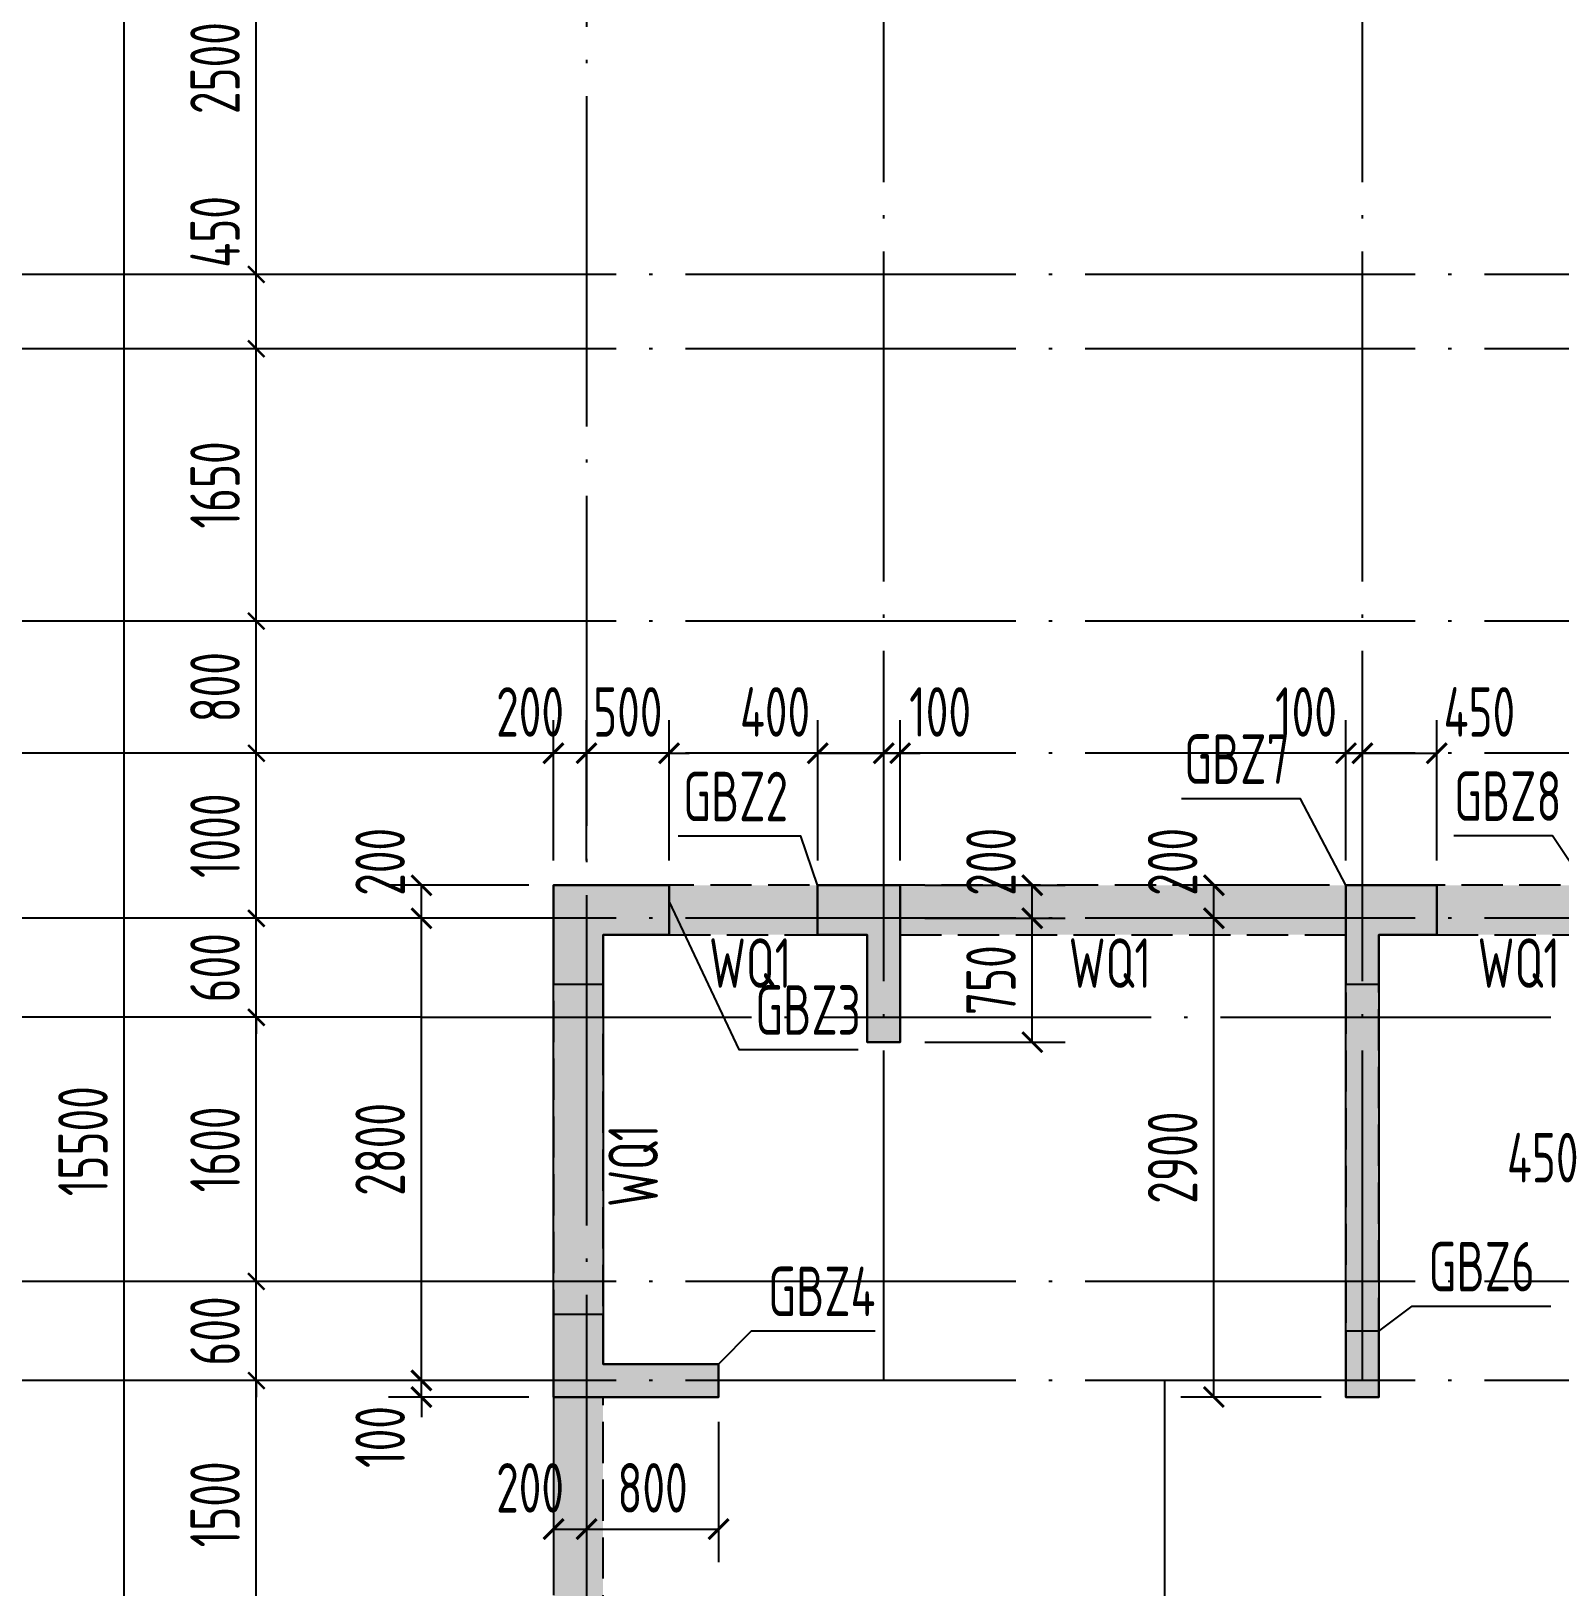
# Model space of a CAD drawing. Extents: x -461650 to 361314, y 245336 to 769729.
# Drawn here: x -129034 to -119774, y 716289 to 725713 of the extents above; entities that cross this region are included whole.
import ezdxf
from ezdxf.enums import TextEntityAlignment as Align

# ---------------------------------------------------------------- set-up
doc = ezdxf.new("R2010")
doc.units = 0
doc.header["$LTSCALE"] = 1000
doc.linetypes.add('DASH', pattern=[0.35, 0.25, -0.1])
doc.linetypes.add('DOTE', pattern=[2.42, 2, -0.2, 0.02, -0.2])
doc.layers.get('0').update_dxf_attribs({"linetype": 'CONTINUOUS'})
doc.layers.get('DEFPOINTS').update_dxf_attribs({"linetype": 'CONTINUOUS'})
for name, color, linetype in [('A-AXIS', 1, 'CONTINUOUS'), ('A-DOTE', 10, 'DOTE'), ('COLU_DE_TEXT', 7, 'CONTINUOUS'), ('LABEL', 1, 'CONTINUOUS'), ('S-Q墙填充', 252, 'CONTINUOUS'), ('S-Q墙实线', 6, 'CONTINUOUS'), ('S-Q墙标注', 3, 'CONTINUOUS'), ('S-Q墙虚线', 6, 'DASH'), ('S-X详图填充', 252, 'CONTINUOUS'), ('S-X详图实线', 4, 'CONTINUOUS'), ('S-Y一般标注', 3, 'CONTINUOUS')]:
    doc.layers.add(name, color=color, linetype=linetype)
doc.styles.add('TSSD_DIMENSION', font='Tssdeng.shx', dxfattribs={"width": 0.7, "bigfont": 'tssdchn.shx'})
doc.styles.add('TSSD_REIN', font='tssdeng.shx', dxfattribs={"width": 0.7, "height": 300, "bigfont": 'tssdchn.shx'})
doc.styles.add('结构文字', font='zstxt.shx', dxfattribs={"width": 0.7, "bigfont": 'zshz.shx'})
doc.dimstyles.new('STRUCK', dxfattribs={"dimtxt": 400, "dimasz": 121, "dimexe": 200, "dimexo": 150, "dimgap": 115, "dimtad": 1, "dimdec": 0, "dimdsep": 46, "dimtxsty": '结构文字', "dimblk": 'ARCHTICK', "dimcen": 400, "dimclrd": 3, "dimclre": 3, "dimclrt": 7, "dimadec": 0, "dimazin": 0, "dimtfac": 1, "dimtdec": 0, "dimtix": 1, "dimtmove": 2, "dimatfit": 3, "dimldrblk": '_DIMX', "dimfxl": 0, "dimtolj": 1, "dimtzin": 0, "dimarcsym": 0})
doc.dimstyles.new('TSSD_100_100', dxfattribs={"dimtxt": 300, "dimasz": 100, "dimexe": 100, "dimexo": 250, "dimgap": 100, "dimtad": 1, "dimdec": 0, "dimzin": 0, "dimdsep": 46, "dimtxsty": 'TSSD_DIMENSION', "dimblk": 'ARCHTICK', "dimcen": 0, "dimdle": 100, "dimclrt": 7, "dimadec": 0, "dimazin": 0, "dimtfac": 1, "dimtdec": 0, "dimtix": 1, "dimtmove": 2, "dimatfit": 3, "dimldrblk": 'ARCHTICK', "dimfxl": 0, "dimtolj": 1, "dimtzin": 0, "dimarcsym": 0})

# ---------------------------------------------------------------- blocks, each defined once
blk = doc.blocks.new('_ArchTick')
at = {"color": 0, "linetype": 'ByBlock', "const_width": 0.15}
blk.add_lwpolyline([(-0.5, -0.5), (0.5, 0.5)], dxfattribs=at)
blk = doc.blocks.new('*D1645')
at = {"layer": 'DEFPOINTS', "color": 0}
for p in [(2600, 10900), (3600, 10900), (3600, 9400)]:
    blk.add_point(p, dxfattribs=at)
at = {"layer": 'S-Y一般标注', "color": 0, "lineweight": -2}
for p, q in [((2600, 9300), (2600, 11000)), ((3350, 10900), (2500, 10900)), ((3350, 9400), (2500, 9400))]:
    blk.add_line(p, q, dxfattribs=at)
at = {"layer": 'S-Y一般标注', "color": 0, "lineweight": -2, "xscale": 100, "yscale": 100, "zscale": 100}
for p, rotation in [((2600, 10900), 90), ((2600, 9400), 270)]:
    blk.add_blockref('_ArchTick', p, dxfattribs=dict(at, rotation=rotation))
at = {"layer": 'S-Y一般标注', "color": 7, "insert": (2350, 10150), "char_height": 300, "attachment_point": 5, "rotation": 90, "style": 'TSSD_DIMENSION'}
blk.add_mtext('\\A1;1500', dxfattribs=at)
blk = doc.blocks.new('*D1646')
at = {"layer": 'DEFPOINTS', "color": 0}
for p in [(2600, 11500), (3600, 11500), (3600, 10900)]:
    blk.add_point(p, dxfattribs=at)
at = {"layer": 'S-Y一般标注', "color": 0, "lineweight": -2}
for p, q in [((2600, 11500), (2600, 11600)), ((3350, 11500), (2500, 11500)), ((2600, 10900), (2600, 11500)), ((3350, 10900), (2500, 10900)), ((2600, 10900), (2600, 10800))]:
    blk.add_line(p, q, dxfattribs=at)
at = {"layer": 'S-Y一般标注', "color": 0, "lineweight": -2, "xscale": 100, "yscale": 100, "zscale": 100}
for p, rotation in [((2600, 11500), 270), ((2600, 10900), 90)]:
    blk.add_blockref('_ArchTick', p, dxfattribs=dict(at, rotation=rotation))
at = {"layer": 'S-Y一般标注', "color": 7, "insert": (2350, 11200), "char_height": 300, "attachment_point": 5, "rotation": 90, "style": 'TSSD_DIMENSION'}
blk.add_mtext('\\A1;600', dxfattribs=at)
blk = doc.blocks.new('*D1647')
at = {"layer": 'DEFPOINTS', "color": 0}
for p in [(2600, 13100.3), (3600, 13100.3), (3600, 11500)]:
    blk.add_point(p, dxfattribs=at)
at = {"layer": 'S-Y一般标注', "color": 0, "lineweight": -2}
for p, q in [((2600, 11400), (2600, 13200.3)), ((3350, 13100.3), (2500, 13100.3)), ((3350, 11500), (2500, 11500))]:
    blk.add_line(p, q, dxfattribs=at)
at = {"layer": 'S-Y一般标注', "color": 0, "lineweight": -2, "xscale": 100, "yscale": 100, "zscale": 100}
for p, rotation in [((2600, 13100.3), 90), ((2600, 11500), 270)]:
    blk.add_blockref('_ArchTick', p, dxfattribs=dict(at, rotation=rotation))
at = {"layer": 'S-Y一般标注', "color": 7, "insert": (2350, 12300.2), "char_height": 300, "attachment_point": 5, "rotation": 90, "style": 'TSSD_DIMENSION'}
blk.add_mtext('\\A1;1600', dxfattribs=at)
blk = doc.blocks.new('*D1648')
at = {"layer": 'DEFPOINTS', "color": 0}
for p in [(2600, 13700), (3600, 13700), (3600, 13100.3)]:
    blk.add_point(p, dxfattribs=at)
at = {"layer": 'S-Y一般标注', "color": 0, "lineweight": -2}
for p, q in [((2600, 13700), (2600, 13800)), ((3350, 13700), (2500, 13700)), ((2600, 13100.3), (2600, 13700)), ((3350, 13100.3), (2500, 13100.3)), ((2600, 13100.3), (2600, 13000.3))]:
    blk.add_line(p, q, dxfattribs=at)
at = {"layer": 'S-Y一般标注', "color": 0, "lineweight": -2, "xscale": 100, "yscale": 100, "zscale": 100}
for p, rotation in [((2600, 13700), 270), ((2600, 13100.3), 90)]:
    blk.add_blockref('_ArchTick', p, dxfattribs=dict(at, rotation=rotation))
at = {"layer": 'S-Y一般标注', "color": 7, "insert": (2350, 13400.2), "char_height": 300, "attachment_point": 5, "rotation": 90, "style": 'TSSD_DIMENSION'}
blk.add_mtext('\\A1;600', dxfattribs=at)
blk = doc.blocks.new('*D1649')
at = {"layer": 'DEFPOINTS', "color": 0}
for p in [(2600, 14700), (3600, 14700), (3600, 13700)]:
    blk.add_point(p, dxfattribs=at)
at = {"layer": 'S-Y一般标注', "color": 0, "lineweight": -2}
for p, q in [((2600, 13600), (2600, 14800)), ((3350, 14700), (2500, 14700)), ((3350, 13700), (2500, 13700))]:
    blk.add_line(p, q, dxfattribs=at)
at = {"layer": 'S-Y一般标注', "color": 0, "lineweight": -2, "xscale": 100, "yscale": 100, "zscale": 100}
for p, rotation in [((2600, 14700), 90), ((2600, 13700), 270)]:
    blk.add_blockref('_ArchTick', p, dxfattribs=dict(at, rotation=rotation))
at = {"layer": 'S-Y一般标注', "color": 7, "insert": (2350, 14200), "char_height": 300, "attachment_point": 5, "rotation": 90, "style": 'TSSD_DIMENSION'}
blk.add_mtext('\\A1;1000', dxfattribs=at)
blk = doc.blocks.new('*D1650')
at = {"layer": 'DEFPOINTS', "color": 0}
for p in [(1800, 20100), (3600, 20100), (3600, 4600)]:
    blk.add_point(p, dxfattribs=at)
at = {"layer": 'S-Y一般标注', "color": 0, "lineweight": -2}
for p, q in [((1800, 4500), (1800, 20200)), ((3350, 20100), (1700, 20100)), ((3350, 4600), (1700, 4600))]:
    blk.add_line(p, q, dxfattribs=at)
at = {"layer": 'S-Y一般标注', "color": 0, "lineweight": -2, "xscale": 100, "yscale": 100, "zscale": 100}
for p, rotation in [((1800, 20100), 90), ((1800, 4600), 270)]:
    blk.add_blockref('_ArchTick', p, dxfattribs=dict(at, rotation=rotation))
at = {"layer": 'S-Y一般标注', "color": 7, "insert": (1550, 12350), "char_height": 300, "attachment_point": 5, "rotation": 90, "style": 'TSSD_DIMENSION'}
blk.add_mtext('\\A1;15500', dxfattribs=at)
blk = doc.blocks.new('*D1651')
at = {"layer": 'DEFPOINTS', "color": 0}
for p in [(2600, 15500), (3600, 15500), (3600, 14700)]:
    blk.add_point(p, dxfattribs=at)
at = {"layer": 'S-Y一般标注', "color": 0, "lineweight": -2}
for p, q in [((2600, 14600), (2600, 15600)), ((3350, 15500), (2500, 15500)), ((3350, 14700), (2500, 14700))]:
    blk.add_line(p, q, dxfattribs=at)
at = {"layer": 'S-Y一般标注', "color": 0, "lineweight": -2, "xscale": 100, "yscale": 100, "zscale": 100}
for p, rotation in [((2600, 15500), 90), ((2600, 14700), 270)]:
    blk.add_blockref('_ArchTick', p, dxfattribs=dict(at, rotation=rotation))
at = {"layer": 'S-Y一般标注', "color": 7, "insert": (2350, 15100), "char_height": 300, "attachment_point": 5, "rotation": 90, "style": 'TSSD_DIMENSION'}
blk.add_mtext('\\A1;800', dxfattribs=at)
blk = doc.blocks.new('*D1652')
at = {"layer": 'DEFPOINTS', "color": 0}
for p in [(2600, 17600), (3600, 17600), (3600, 17150)]:
    blk.add_point(p, dxfattribs=at)
at = {"layer": 'S-Y一般标注', "color": 0, "lineweight": -2}
for p, q in [((2600, 17050), (2600, 17700)), ((3350, 17600), (2500, 17600)), ((3350, 17150), (2500, 17150))]:
    blk.add_line(p, q, dxfattribs=at)
at = {"layer": 'S-Y一般标注', "color": 0, "lineweight": -2, "xscale": 100, "yscale": 100, "zscale": 100}
for p, rotation in [((2600, 17600), 90), ((2600, 17150), 270)]:
    blk.add_blockref('_ArchTick', p, dxfattribs=dict(at, rotation=rotation))
at = {"layer": 'S-Y一般标注', "color": 7, "insert": (2350, 17858.1), "char_height": 300, "attachment_point": 5, "rotation": 90, "style": 'TSSD_DIMENSION'}
blk.add_mtext('\\A1;450', dxfattribs=at)
blk = doc.blocks.new('*D1653')
at = {"layer": 'DEFPOINTS', "color": 0}
for p in [(2600, 20100), (3600, 20100), (3600, 17600)]:
    blk.add_point(p, dxfattribs=at)
at = {"layer": 'S-Y一般标注', "color": 0, "lineweight": -2}
for p, q in [((2600, 17500), (2600, 20200)), ((3350, 20100), (2500, 20100)), ((3350, 17600), (2500, 17600))]:
    blk.add_line(p, q, dxfattribs=at)
at = {"layer": 'S-Y一般标注', "color": 0, "lineweight": -2, "xscale": 100, "yscale": 100, "zscale": 100}
for p, rotation in [((2600, 20100), 90), ((2600, 17600), 270)]:
    blk.add_blockref('_ArchTick', p, dxfattribs=dict(at, rotation=rotation))
at = {"layer": 'S-Y一般标注', "color": 7, "insert": (2350, 18850), "char_height": 300, "attachment_point": 5, "rotation": 90, "style": 'TSSD_DIMENSION'}
blk.add_mtext('\\A1;2500', dxfattribs=at)
blk = doc.blocks.new('*D1690')
at = {"layer": 'DEFPOINTS', "color": 0}
for p in [(2600, 17150), (3600, 17150), (3600, 15500)]:
    blk.add_point(p, dxfattribs=at)
at = {"layer": 'S-Y一般标注', "color": 0, "lineweight": -2}
for p, q in [((2600, 15400), (2600, 17250)), ((3350, 17150), (2500, 17150)), ((3350, 15500), (2500, 15500))]:
    blk.add_line(p, q, dxfattribs=at)
at = {"layer": 'S-Y一般标注', "color": 0, "lineweight": -2, "xscale": 100, "yscale": 100, "zscale": 100}
for p, rotation in [((2600, 17150), 90), ((2600, 15500), 270)]:
    blk.add_blockref('_ArchTick', p, dxfattribs=dict(at, rotation=rotation))
at = {"layer": 'S-Y一般标注', "color": 7, "insert": (2350, 16325), "char_height": 300, "attachment_point": 5, "rotation": 90, "style": 'TSSD_DIMENSION'}
blk.add_mtext('\\A1;1650', dxfattribs=at)
blk = doc.blocks.new('*D1893')
at = {"layer": 'DEFPOINTS', "color": 0}
for p in [(-126669.5, 717539.3), (-125869.5, 717539.3), (-125869.5, 717439.3)]:
    blk.add_point(p, dxfattribs=at)
at = {"layer": 'S-Q墙标注', "color": 3, "lineweight": -2}
for p, q in [((-126669.5, 717539.3), (-126669.5, 717660.3)), ((-126019.5, 717539.3), (-126869.5, 717539.3)), ((-126669.5, 717439.3), (-126669.5, 717539.3)), ((-126019.5, 717439.3), (-126869.5, 717439.3)), ((-126669.5, 717439.3), (-126669.5, 717318.3))]:
    blk.add_line(p, q, dxfattribs=at)
at = {"layer": 'S-Q墙标注', "color": 3, "lineweight": -2, "xscale": 121, "yscale": 121, "zscale": 121}
for p, rotation in [((-126669.5, 717539.3), 270), ((-126669.5, 717439.3), 90)]:
    blk.add_blockref('_ArchTick', p, dxfattribs=dict(at, rotation=rotation))
at = {"layer": 'S-Q墙标注', "color": 7, "insert": (-126919.5, 717197.4), "char_height": 300, "attachment_point": 5, "rotation": 90, "style": 'TSSD_REIN'}
blk.add_mtext('\\A1;100', dxfattribs=at)
blk = doc.blocks.new('_DIMX')
blk.add_line((-150, 0), (150, 0))
at = {"const_width": 50}
blk.add_lwpolyline([(-70, -70), (70, 70)], dxfattribs=at)
blk = doc.blocks.new('*D1894')
at = {"layer": 'DEFPOINTS', "color": 0}
for p in [(-126669.5, 720339.3), (-125869.5, 720339.3), (-125869.5, 717539.3)]:
    blk.add_point(p, dxfattribs=at)
at = {"layer": 'S-Q墙标注', "color": 3, "lineweight": -2}
for p, q in [((-126019.5, 720339.3), (-126869.5, 720339.3)), ((-126669.5, 717539.3), (-126669.5, 720339.3)), ((-126019.5, 717539.3), (-126869.5, 717539.3))]:
    blk.add_line(p, q, dxfattribs=at)
at = {"layer": 'S-Q墙标注', "color": 3, "lineweight": -2, "xscale": 121, "yscale": 121, "zscale": 121}
for p, rotation in [((-126669.5, 720339.3), 90), ((-126669.5, 717539.3), 270)]:
    blk.add_blockref('_ArchTick', p, dxfattribs=dict(at, rotation=rotation))
at = {"layer": 'S-Q墙标注', "color": 7, "insert": (-126919.5, 718939.3), "char_height": 300, "attachment_point": 5, "rotation": 90, "style": 'TSSD_REIN'}
blk.add_mtext('\\A1;2800', dxfattribs=at)
blk = doc.blocks.new('*D1895')
at = {"layer": 'DEFPOINTS', "color": 0}
for p in [(-126669.5, 720539.3), (-125869.5, 720539.3), (-125869.5, 720339.3)]:
    blk.add_point(p, dxfattribs=at)
at = {"layer": 'S-Q墙标注', "color": 3, "lineweight": -2}
for p, q in [((-126019.5, 720539.3), (-126869.5, 720539.3)), ((-126669.5, 720339.3), (-126669.5, 720539.3)), ((-126019.5, 720339.3), (-126869.5, 720339.3))]:
    blk.add_line(p, q, dxfattribs=at)
at = {"layer": 'S-Q墙标注', "color": 3, "lineweight": -2, "xscale": 121, "yscale": 121, "zscale": 121}
for p, rotation in [((-126669.5, 720539.3), 90), ((-126669.5, 720339.3), 270)]:
    blk.add_blockref('_ArchTick', p, dxfattribs=dict(at, rotation=rotation))
at = {"layer": 'S-Q墙标注', "color": 7, "insert": (-126919.5, 720681.3), "char_height": 300, "attachment_point": 5, "rotation": 90, "style": 'TSSD_REIN'}
blk.add_mtext('\\A1;200', dxfattribs=at)
blk = doc.blocks.new('*D1896')
at = {"layer": 'DEFPOINTS', "color": 0}
for p in [(-125869.5, 717439.3), (-125669.5, 717439.3), (-125669.5, 716639.3)]:
    blk.add_point(p, dxfattribs=at)
at = {"layer": 'S-Q墙标注', "color": 3, "lineweight": -2}
for p, q in [((-125869.5, 717289.3), (-125869.5, 716439.3)), ((-125669.5, 717289.3), (-125669.5, 716439.3)), ((-125869.5, 716639.3), (-125669.5, 716639.3))]:
    blk.add_line(p, q, dxfattribs=at)
at = {"layer": 'S-Q墙标注', "color": 3, "lineweight": -2, "xscale": 121, "yscale": 121, "zscale": 121, "rotation": 180}
blk.add_blockref('_ArchTick', (-125869.5, 716639.3), dxfattribs=at)
at = {"layer": 'S-Q墙标注', "color": 3, "lineweight": -2, "xscale": 121, "yscale": 121, "zscale": 121}
blk.add_blockref('_ArchTick', (-125669.5, 716639.3), dxfattribs=at)
at = {"layer": 'S-Q墙标注', "color": 7, "insert": (-126011.4, 716889.3), "char_height": 300, "attachment_point": 5, "style": 'TSSD_REIN'}
blk.add_mtext('\\A1;200', dxfattribs=at)
blk = doc.blocks.new('*D1897')
at = {"layer": 'DEFPOINTS', "color": 0}
for p in [(-125669.5, 717439.3), (-124869.5, 717439.3), (-124869.5, 716639.3)]:
    blk.add_point(p, dxfattribs=at)
at = {"layer": 'S-Q墙标注', "color": 3, "lineweight": -2}
for p, q in [((-125669.5, 717289.3), (-125669.5, 716439.3)), ((-124869.5, 717289.3), (-124869.5, 716439.3)), ((-125669.5, 716639.3), (-124869.5, 716639.3))]:
    blk.add_line(p, q, dxfattribs=at)
at = {"layer": 'S-Q墙标注', "color": 3, "lineweight": -2, "xscale": 121, "yscale": 121, "zscale": 121, "rotation": 180}
blk.add_blockref('_ArchTick', (-125669.5, 716639.3), dxfattribs=at)
at = {"layer": 'S-Q墙标注', "color": 3, "lineweight": -2, "xscale": 121, "yscale": 121, "zscale": 121}
blk.add_blockref('_ArchTick', (-124869.5, 716639.3), dxfattribs=at)
at = {"layer": 'S-Q墙标注', "color": 7, "insert": (-125269.5, 716889.3), "char_height": 300, "attachment_point": 5, "style": 'TSSD_REIN'}
blk.add_mtext('\\A1;800', dxfattribs=at)
blk = doc.blocks.new('*D1900')
at = {"layer": 'DEFPOINTS', "color": 0}
for p in [(-125669.5, 721339.3), (-125669.5, 720539.3), (-125169.5, 720539.3)]:
    blk.add_point(p, dxfattribs=at)
at = {"layer": 'S-Q墙标注', "color": 3, "lineweight": -2}
for p, q in [((-125669.5, 720689.3), (-125669.5, 721539.3)), ((-125169.5, 720689.3), (-125169.5, 721539.3)), ((-125669.5, 721339.3), (-125790.5, 721339.3)), ((-125169.5, 721339.3), (-125669.5, 721339.3)), ((-125169.5, 721339.3), (-125048.5, 721339.3))]:
    blk.add_line(p, q, dxfattribs=at)
at = {"layer": 'S-Q墙标注', "color": 3, "lineweight": -2, "xscale": 121, "yscale": 121, "zscale": 121}
blk.add_blockref('_ArchTick', (-125669.5, 721339.3), dxfattribs=at)
at = {"layer": 'S-Q墙标注', "color": 3, "lineweight": -2, "xscale": 121, "yscale": 121, "zscale": 121, "rotation": 180}
blk.add_blockref('_ArchTick', (-125169.5, 721339.3), dxfattribs=at)
at = {"layer": 'S-Q墙标注', "color": 7, "insert": (-125419.5, 721589.3), "char_height": 300, "attachment_point": 5, "style": 'TSSD_REIN'}
blk.add_mtext('\\A1;500', dxfattribs=at)
blk = doc.blocks.new('*D1901')
at = {"layer": 'DEFPOINTS', "color": 0}
for p in [(-125869.5, 721339.3), (-125869.5, 720539.3), (-125669.5, 720539.3)]:
    blk.add_point(p, dxfattribs=at)
at = {"layer": 'S-Q墙标注', "color": 3, "lineweight": -2}
for p, q in [((-125869.5, 720689.3), (-125869.5, 721539.3)), ((-125669.5, 720689.3), (-125669.5, 721539.3)), ((-125669.5, 721339.3), (-125869.5, 721339.3))]:
    blk.add_line(p, q, dxfattribs=at)
at = {"layer": 'S-Q墙标注', "color": 3, "lineweight": -2, "xscale": 121, "yscale": 121, "zscale": 121, "rotation": 180}
blk.add_blockref('_ArchTick', (-125869.5, 721339.3), dxfattribs=at)
at = {"layer": 'S-Q墙标注', "color": 3, "lineweight": -2, "xscale": 121, "yscale": 121, "zscale": 121}
blk.add_blockref('_ArchTick', (-125669.5, 721339.3), dxfattribs=at)
at = {"layer": 'S-Q墙标注', "color": 7, "insert": (-126011.4, 721589.3), "char_height": 300, "attachment_point": 5, "style": 'TSSD_REIN'}
blk.add_mtext('\\A1;200', dxfattribs=at)
blk = doc.blocks.new('*D1910')
at = {"layer": 'DEFPOINTS', "color": 0}
for p in [(-123769.5, 720339.3), (-122969.5, 720339.3), (-123769.5, 719589.4)]:
    blk.add_point(p, dxfattribs=at)
at = {"layer": 'S-Q墙标注', "color": 3, "lineweight": -2}
for p, q in [((-123619.5, 720339.3), (-122769.5, 720339.3)), ((-122969.5, 719589.4), (-122969.5, 720339.3)), ((-123619.5, 719589.4), (-122769.5, 719589.4))]:
    blk.add_line(p, q, dxfattribs=at)
at = {"layer": 'S-Q墙标注', "color": 3, "lineweight": -2, "xscale": 121, "yscale": 121, "zscale": 121}
for p, rotation in [((-122969.5, 720339.3), 90), ((-122969.5, 719589.4), 270)]:
    blk.add_blockref('_ArchTick', p, dxfattribs=dict(at, rotation=rotation))
at = {"layer": 'S-Q墙标注', "color": 7, "insert": (-123219.5, 719964.4), "char_height": 300, "attachment_point": 5, "rotation": 90, "style": 'TSSD_REIN'}
blk.add_mtext('\\A1;750', dxfattribs=at)
blk = doc.blocks.new('*D1911')
at = {"layer": 'DEFPOINTS', "color": 0}
for p in [(-123769.5, 720539.3), (-122969.5, 720539.3), (-123769.5, 720339.3)]:
    blk.add_point(p, dxfattribs=at)
at = {"layer": 'S-Q墙标注', "color": 3, "lineweight": -2}
for p, q in [((-123619.5, 720539.3), (-122769.5, 720539.3)), ((-122969.5, 720339.3), (-122969.5, 720539.3)), ((-123619.5, 720339.3), (-122769.5, 720339.3))]:
    blk.add_line(p, q, dxfattribs=at)
at = {"layer": 'S-Q墙标注', "color": 3, "lineweight": -2, "xscale": 121, "yscale": 121, "zscale": 121}
for p, rotation in [((-122969.5, 720539.3), 90), ((-122969.5, 720339.3), 270)]:
    blk.add_blockref('_ArchTick', p, dxfattribs=dict(at, rotation=rotation))
at = {"layer": 'S-Q墙标注', "color": 7, "insert": (-123219.5, 720681.3), "char_height": 300, "attachment_point": 5, "rotation": 90, "style": 'TSSD_REIN'}
blk.add_mtext('\\A1;200', dxfattribs=at)
blk = doc.blocks.new('*D1912')
at = {"layer": 'DEFPOINTS', "color": 0}
for p in [(-123869.5, 721339.3), (-124269.4, 720539.3), (-123869.5, 720539.3)]:
    blk.add_point(p, dxfattribs=at)
at = {"layer": 'S-Q墙标注', "color": 3, "lineweight": -2}
for p, q in [((-124269.4, 720689.3), (-124269.4, 721539.3)), ((-123869.5, 720689.3), (-123869.5, 721539.3)), ((-124269.4, 721339.3), (-123869.5, 721339.3))]:
    blk.add_line(p, q, dxfattribs=at)
at = {"layer": 'S-Q墙标注', "color": 3, "lineweight": -2, "xscale": 121, "yscale": 121, "zscale": 121, "rotation": 180}
blk.add_blockref('_ArchTick', (-124269.4, 721339.3), dxfattribs=at)
at = {"layer": 'S-Q墙标注', "color": 3, "lineweight": -2, "xscale": 121, "yscale": 121, "zscale": 121}
blk.add_blockref('_ArchTick', (-123869.5, 721339.3), dxfattribs=at)
at = {"layer": 'S-Q墙标注', "color": 7, "insert": (-124527.5, 721589.3), "char_height": 300, "attachment_point": 5, "style": 'TSSD_REIN'}
blk.add_mtext('\\A1;400', dxfattribs=at)
blk = doc.blocks.new('*D1913')
at = {"layer": 'DEFPOINTS', "color": 0}
for p in [(-123769.5, 721339.3), (-123869.5, 720539.3), (-123769.5, 720539.3)]:
    blk.add_point(p, dxfattribs=at)
at = {"layer": 'S-Q墙标注', "color": 3, "lineweight": -2}
for p, q in [((-123869.5, 720689.3), (-123869.5, 721539.3)), ((-123769.5, 720689.3), (-123769.5, 721539.3)), ((-123869.5, 721339.3), (-123990.5, 721339.3)), ((-123869.5, 721339.3), (-123769.5, 721339.3)), ((-123769.5, 721339.3), (-123648.5, 721339.3))]:
    blk.add_line(p, q, dxfattribs=at)
at = {"layer": 'S-Q墙标注', "color": 3, "lineweight": -2, "xscale": 121, "yscale": 121, "zscale": 121}
blk.add_blockref('_ArchTick', (-123869.5, 721339.3), dxfattribs=at)
at = {"layer": 'S-Q墙标注', "color": 3, "lineweight": -2, "xscale": 121, "yscale": 121, "zscale": 121, "rotation": 180}
blk.add_blockref('_ArchTick', (-123769.5, 721339.3), dxfattribs=at)
at = {"layer": 'S-Q墙标注', "color": 7, "insert": (-123527.6, 721589.3), "char_height": 300, "attachment_point": 5, "style": 'TSSD_REIN'}
blk.add_mtext('\\A1;100', dxfattribs=at)
blk = doc.blocks.new('*D1914')
at = {"layer": 'DEFPOINTS', "color": 0}
for p in [(-121869.5, 720339.3), (-121069.5, 720339.3), (-121069.5, 717439.3)]:
    blk.add_point(p, dxfattribs=at)
at = {"layer": 'S-Q墙标注', "color": 3, "lineweight": -2}
for p, q in [((-121219.5, 720339.3), (-122069.5, 720339.3)), ((-121869.5, 717439.3), (-121869.5, 720339.3)), ((-121219.5, 717439.3), (-122069.5, 717439.3))]:
    blk.add_line(p, q, dxfattribs=at)
at = {"layer": 'S-Q墙标注', "color": 3, "lineweight": -2, "xscale": 121, "yscale": 121, "zscale": 121}
for p, rotation in [((-121869.5, 720339.3), 90), ((-121869.5, 717439.3), 270)]:
    blk.add_blockref('_ArchTick', p, dxfattribs=dict(at, rotation=rotation))
at = {"layer": 'S-Q墙标注', "color": 7, "insert": (-122119.5, 718889.3), "char_height": 300, "attachment_point": 5, "rotation": 90, "style": 'TSSD_REIN'}
blk.add_mtext('\\A1;2900', dxfattribs=at)
blk = doc.blocks.new('*D1915')
at = {"layer": 'DEFPOINTS', "color": 0}
for p in [(-121869.5, 720539.3), (-121069.5, 720539.3), (-121069.5, 720339.3)]:
    blk.add_point(p, dxfattribs=at)
at = {"layer": 'S-Q墙标注', "color": 3, "lineweight": -2}
for p, q in [((-121219.5, 720539.3), (-122069.5, 720539.3)), ((-121869.5, 720339.3), (-121869.5, 720539.3)), ((-121219.5, 720339.3), (-122069.5, 720339.3))]:
    blk.add_line(p, q, dxfattribs=at)
at = {"layer": 'S-Q墙标注', "color": 3, "lineweight": -2, "xscale": 121, "yscale": 121, "zscale": 121}
for p, rotation in [((-121869.5, 720539.3), 90), ((-121869.5, 720339.3), 270)]:
    blk.add_blockref('_ArchTick', p, dxfattribs=dict(at, rotation=rotation))
at = {"layer": 'S-Q墙标注', "color": 7, "insert": (-122119.5, 720681.3), "char_height": 300, "attachment_point": 5, "rotation": 90, "style": 'TSSD_REIN'}
blk.add_mtext('\\A1;200', dxfattribs=at)
blk = doc.blocks.new('*D1916')
at = {"layer": 'DEFPOINTS', "color": 0}
for p in [(-120969.5, 721339.3), (-121069.5, 720539.3), (-120969.5, 720539.3)]:
    blk.add_point(p, dxfattribs=at)
at = {"layer": 'S-Q墙标注', "color": 3, "lineweight": -2}
for p, q in [((-121069.5, 720689.3), (-121069.5, 721539.3)), ((-120969.5, 720689.3), (-120969.5, 721539.3)), ((-121069.5, 721339.3), (-121190.5, 721339.3)), ((-121069.5, 721339.3), (-120969.5, 721339.3)), ((-120969.5, 721339.3), (-120848.5, 721339.3))]:
    blk.add_line(p, q, dxfattribs=at)
at = {"layer": 'S-Q墙标注', "color": 3, "lineweight": -2, "xscale": 121, "yscale": 121, "zscale": 121}
blk.add_blockref('_ArchTick', (-121069.5, 721339.3), dxfattribs=at)
at = {"layer": 'S-Q墙标注', "color": 3, "lineweight": -2, "xscale": 121, "yscale": 121, "zscale": 121, "rotation": 180}
blk.add_blockref('_ArchTick', (-120969.5, 721339.3), dxfattribs=at)
at = {"layer": 'S-Q墙标注', "color": 7, "insert": (-121311.4, 721589.3), "char_height": 300, "attachment_point": 5, "style": 'TSSD_REIN'}
blk.add_mtext('\\A1;100', dxfattribs=at)
blk = doc.blocks.new('*D1917')
at = {"layer": 'DEFPOINTS', "color": 0}
for p in [(-120519.5, 721339.3), (-120969.5, 720539.3), (-120519.5, 720539.3)]:
    blk.add_point(p, dxfattribs=at)
at = {"layer": 'S-Q墙标注', "color": 3, "lineweight": -2}
for p, q in [((-120969.5, 720689.3), (-120969.5, 721539.3)), ((-120519.5, 720689.3), (-120519.5, 721539.3)), ((-120969.5, 721339.3), (-120519.5, 721339.3))]:
    blk.add_line(p, q, dxfattribs=at)
at = {"layer": 'S-Q墙标注', "color": 3, "lineweight": -2, "xscale": 121, "yscale": 121, "zscale": 121, "rotation": 180}
blk.add_blockref('_ArchTick', (-120969.5, 721339.3), dxfattribs=at)
at = {"layer": 'S-Q墙标注', "color": 3, "lineweight": -2, "xscale": 121, "yscale": 121, "zscale": 121}
blk.add_blockref('_ArchTick', (-120519.5, 721339.3), dxfattribs=at)
at = {"layer": 'S-Q墙标注', "color": 7, "insert": (-120261.4, 721589.3), "char_height": 300, "attachment_point": 5, "style": 'TSSD_REIN'}
blk.add_mtext('\\A1;450', dxfattribs=at)
blk = doc.blocks.new('*D1920')
at = {"layer": 'DEFPOINTS', "color": 0}
for p in [(-119619.4, 719439.3), (-119169.5, 719439.3), (-119169.5, 718639.3)]:
    blk.add_point(p, dxfattribs=at)
at = {"layer": 'S-Q墙标注', "color": 3, "lineweight": -2}
for p, q in [((-119619.4, 719289.3), (-119619.4, 718439.3)), ((-119169.5, 719289.3), (-119169.5, 718439.3)), ((-119619.4, 718639.3), (-119169.5, 718639.3))]:
    blk.add_line(p, q, dxfattribs=at)
at = {"layer": 'S-Q墙标注', "color": 3, "lineweight": -2, "xscale": 121, "yscale": 121, "zscale": 121, "rotation": 180}
blk.add_blockref('_ArchTick', (-119619.4, 718639.3), dxfattribs=at)
at = {"layer": 'S-Q墙标注', "color": 3, "lineweight": -2, "xscale": 121, "yscale": 121, "zscale": 121}
blk.add_blockref('_ArchTick', (-119169.5, 718639.3), dxfattribs=at)
at = {"layer": 'S-Q墙标注', "color": 7, "insert": (-119877.5, 718889.3), "char_height": 300, "attachment_point": 5, "style": 'TSSD_REIN'}
blk.add_mtext('\\A1;450', dxfattribs=at)
blk = doc.blocks.new('20210726.16350016')
at = {"layer": 'A-AXIS'}
for p, q in [((3600, 17600), (800, 17600)), ((3600, 17150), (800, 17150)), ((3600, 15500), (800, 15500)), ((3600, 14700), (800, 14700)), ((3600, 13700), (800, 13700)), ((3600, 13100.3), (800, 13100.3)), ((3600, 11500), (800, 11500)), ((3600, 10900), (800, 10900))]:
    blk.add_line(p, q, dxfattribs=at)
at = {"layer": 'A-DOTE'}
for p, q in [((4600, 21100), (4600, 3600)), ((6400, 10900), (6400, 21100)), ((9300, 10900), (9300, 21100)), ((55600, 17600), (3600, 17600)), ((55600, 17150), (3600, 17150)), ((55600, 15500), (3600, 15500)), ((55600, 14700), (3600, 14700)), ((55600, 13700), (3600, 13700)), ((3600, 13100.3), (55600, 13100.3)), ((55600, 11500), (3600, 11500)), ((55600, 10900), (3600, 10900)), ((8100, 10900), (8100, 3600))]:
    blk.add_line(p, q, dxfattribs=at)
at = {"layer": 'S-Y一般标注'}
for base, p1, p2, picture, middle in [((1800, 20100), (3600, 4600), (3600, 20100), '*D1650', (1550, 12350)), ((2600, 20100), (3600, 17600), (3600, 20100), '*D1653', (2350, 18850)), ((2600, 17150), (3600, 15500), (3600, 17150), '*D1690', (2350, 16325)), ((2600, 15500), (3600, 14700), (3600, 15500), '*D1651', (2350, 15100)), ((2600, 14700), (3600, 13700), (3600, 14700), '*D1649', (2350, 14200)), ((2600, 13700), (3600, 13100.3), (3600, 13700), '*D1648', (2350, 13400.2)), ((2600, 13100.3), (3600, 11500), (3600, 13100.3), '*D1647', (2350, 12300.2)), ((2600, 11500), (3600, 10900), (3600, 11500), '*D1646', (2350, 11200)), ((2600, 10900), (3600, 9400), (3600, 10900), '*D1645', (2350, 10150))]:
    dim = blk.add_linear_dim(base=base, p1=p1, p2=p2, angle=90, dimstyle='TSSD_100_100', dxfattribs=at)
    dim.commit()
    dim.dimension.update_dxf_attribs({"geometry": picture, "text_midpoint": middle})
dim = blk.add_linear_dim(base=(2600, 17600), p1=(3600, 17150), p2=(3600, 17600), angle=90, dimstyle='TSSD_100_100', dxfattribs=at)
dim.commit()
dim.dimension.update_dxf_attribs({"geometry": '*D1652', "text_midpoint": (2350, 17858.1), "dimtype": 160})

msp = doc.modelspace()

# ---------------------------------------------------------------- hatches: boundary and pattern name
at = {"layer": 'S-Q墙填充', "ltscale": 0.5}
h = msp.add_hatch(dxfattribs=at)
h.set_pattern_fill('ARMORED', color=252, scale=30, style=0)
h.set_pattern_definition([(50, (-174733.24, 683071.2), (215.17805, -18.82564), [22.5, -247.5]), (355, (-174733.24, 683071.2), (-41.6254, 225.65764), [18, -198]), (100.4514, (-174715.31, 683069.63), (173.5528, 206.83186), [19.12206, -210.34263]), (46.1842, (-174733.24, 683131.2), (320.1723, -49.6557), [33.75, -371.25]), (96.6356, (-174706.56, 683127.06), (280.3988, 292.2354), [28.6831, -315.5139]), (351.1842, (-174733.24, 683131.2), (280.3986, 292.2356), [27, -297]), (21, (-174703.24, 683116.2), (179.07212, -120.78567), [22.5, -247.5]), (326, (-174703.24, 683116.2), (72.9946, 217.545), [18, -198]), (71.4514, (-174688.32, 683106.13), (252.0668, 96.75915), [19.12206, -210.34263]), (37.5, (-174733.24, 683071.2), (3.647957, 99.868156), [0, -195.6, 0, -201, 0, -198.75]), (7.5, (-174733.24, 683071.2), (78.92086, 118.32351), [0, -114.6, 0, -191.1, 0, -75.75]), (327.5, (-174800.14, 683071.2), (160.14673, -6.76646), [0, -75, 0, -234, 0, -310.5]), (317.5, (-174830.14, 683071.2), (174.95585, 30.0315), [0, -97.5, 0, -155.4, 0, -220.5]), (45, (-174733.24, 683071.2), (-106.06602, 106.06602), [])])
h.paths.add_polyline_path([(-83669.41, 722339.34), (-84319.33, 722339.34), (-85969.39, 722339.34), (-86569.61, 722339.34), (-86569.75, 722589.34), (-89769.34, 722589.34), (-89769.43, 722339.34), (-90369.36, 722339.34), (-91969.58, 722339.34), (-92669.5, 722339.34), (-92669.5, 721339.34), (-92669.5, 720539.34), (-105369.51, 720539.34), (-105819.51, 720539.34), (-106719.59, 720539.34), (-107169.5, 720539.34), (-108669.5, 720539.34), (-108669.5, 721339.34), (-108669.5, 722339.34), (-109319.41, 722339.34), (-110969.89, 722339.34), (-111569.5, 722339.34), (-111569.5, 722589.34), (-114769.5, 722589.34), (-114769.5, 722339.34), (-115369.62, 722339.34), (-116969.58, 722339.34), (-117669.5, 722339.34), (-117669.5, 721339.34), (-117669.5, 720539.34), (-125869.5, 720539.34), (-125869.5, 717539.34), (-125869.49, 714939.34), (-125869.49, 712839.34), (-123069.49, 712839.34), (-116569.45, 712839.34), (-116569.49, 711639.33), (-115519.5, 711639.33), (-113169.49, 711639.33), (-110619.5, 711639.33), (-109769.5, 711639.33), (-109769.55, 712839.22), (-104169.51, 712839.34), (-103269.51, 712839.34), (-100669.51, 712839.34), (-98069.49, 712839.34), (-97169.49, 712839.34), (-91569.49, 712839.34), (-91569.49, 711639.33), (-90519.5, 711639.33), (-88169.51, 711639.33), (-85819.5, 711639.33), (-84769.51, 711639.33), (-84769.51, 712839.34), (-79169.51, 712839.34), (-78269.51, 712839.34), (-75469.51, 712839.34), (-75469.51, 720539.34), (-77069.59, 720539.34), (-77469.51, 720539.34), (-80369.49, 720539.34), (-80819.49, 720539.34), (-81719.59, 720539.34), (-82169.51, 720539.34), (-83669.41, 720539.34), (-83669.41, 721339.34)])
h.paths.add_polyline_path([(-125569.5, 717439.34), (-124869.49, 717439.34), (-124869.49, 717639.34), (-125569.5, 717639.34), (-125569.5, 720239.34), (-125169.5, 720239.34), (-124269.4, 720239.34), (-123969.49, 720239.34), (-123969.48, 719589.34), (-123769.48, 719589.34), (-123769.49, 720239.34), (-121069.49, 720239.34), (-121069.49, 717439.34), (-120869.49, 717439.34), (-120869.49, 720239.34), (-120519.49, 720239.34), (-119619.41, 720239.34), (-119269.49, 720239.34), (-119269.49, 719439.34), (-119069.49, 719439.34), (-119069.49, 720239.34), (-117369.5, 720239.34), (-117369.5, 721339.34), (-117369.5, 722039.34), (-116969.58, 722039.34), (-115369.62, 722039.34), (-114669.5, 722039.34), (-114669.5, 720839.34), (-114469.5, 720839.34), (-114469.5, 722139.34), (-114469.5, 722289.34), (-111869.5, 722289.34), (-111869.5, 722139.34), (-111869.5, 720839.34), (-111669.5, 720839.34), (-111669.5, 722039.34), (-110969.89, 722039.34), (-109319.41, 722039.34), (-108969.5, 722039.34), (-108969.5, 721339.34), (-108969.5, 720239.34), (-107269.5, 720239.34), (-107269.5, 719439.34), (-107069.5, 719439.34), (-107069.5, 720239.34), (-106719.59, 720239.34), (-105819.51, 720239.34), (-105469.51, 720239.34), (-105469.51, 717439.34), (-105269.51, 717439.34), (-105269.51, 720239.34), (-102569.51, 720239.34), (-102569.51, 717439.34), (-102369.51, 717439.34), (-102369.51, 720239.34), (-102069.59, 720239.34), (-101069.5, 720239.34), (-100769.5, 720239.34), (-100769.51, 720239.34), (-100569.51, 720239.34), (-100569.5, 720239.34), (-100269.5, 720239.34), (-99269.4, 720239.34), (-98969.49, 720239.34), (-98969.49, 717439.14), (-98769.49, 717439.14), (-98769.49, 720239.34), (-96069.5, 720239.34), (-96069.5, 717439.34), (-95869.5, 717439.34), (-95869.5, 720239.34), (-95519.5, 720239.34), (-94619.41, 720239.34), (-94269.5, 720239.34), (-94269.5, 719439.34), (-94069.5, 719439.34), (-94069.5, 720239.34), (-92369.5, 720239.34), (-92369.5, 721339.34), (-92369.5, 722039.34), (-91969.58, 722039.34), (-90369.36, 722039.34), (-89669.5, 722039.34), (-89669.5, 720839.34), (-89469.5, 720839.34), (-89469.5, 722289.34), (-86869.5, 722289.34), (-86869.5, 720839.34), (-86669.5, 720839.34), (-86669.5, 722039.34), (-85969.39, 722039.34), (-84319.33, 722039.34), (-83969.41, 722039.34), (-83969.41, 721339.34), (-83969.41, 720239.34), (-82269.51, 720239.34), (-82269.51, 719439.34), (-82069.51, 719439.34), (-82069.51, 720239.34), (-81719.59, 720239.34), (-80819.49, 720239.34), (-80469.49, 720239.34), (-80469.49, 717439.34), (-80269.49, 717439.34), (-80269.49, 720239.34), (-77569.51, 720239.34), (-77569.51, 719589.36), (-77369.51, 719589.36), (-77369.51, 720239.34), (-77069.59, 720239.34), (-76169.5, 720239.34), (-75769.5, 720239.34), (-75769.5, 717639.34), (-76469.5, 717639.34), (-76469.5, 717439.34), (-75769.5, 717439.34), (-75769.51, 714939.34), (-75769.51, 713139.34), (-78269.51, 713139.34), (-79069.51, 713139.34), (-79069.51, 714589.34), (-79269.51, 714589.34), (-79269.51, 713139.34), (-84769.51, 713139.34), (-84769.51, 713389.33), (-85069.51, 713389.33), (-85069.51, 713039.34), (-85069.51, 711939.33), (-85819.5, 711939.33), (-88169.51, 711939.33), (-90519.5, 711939.33), (-91269.49, 711939.33), (-91269.49, 713039.34), (-91269.49, 713389.33), (-91569.49, 713389.33), (-91569.49, 713139.34), (-97069.49, 713139.34), (-97069.49, 714589.34), (-97269.49, 714589.34), (-97269.49, 713139.34), (-98069.49, 713139.34), (-100669.51, 713139.34), (-103269.51, 713139.34), (-104069.51, 713139.34), (-104069.51, 714589.34), (-104269.51, 714589.34), (-104269.51, 713139.34), (-109769.5, 713139.22), (-109769.47, 713389.32), (-110069.51, 713389.35), (-110069.56, 713039.22), (-110069.51, 711939.33), (-110619.5, 711939.34), (-113169.49, 711939.33), (-115519.5, 711939.33), (-116269.48, 711939.33), (-116269.44, 713039.22), (-116269.49, 713389.35), (-116569.49, 713389.32), (-116569.46, 713139.22), (-122069.49, 713139.34), (-122069.49, 714589.34), (-122269.49, 714589.34), (-122269.49, 713139.34), (-123069.49, 713139.34), (-125569.49, 713139.34), (-125569.49, 714939.34)], flags=16)
at = {"layer": 'S-X详图填充'}
h = msp.add_hatch(color=256, dxfattribs=at)
h.dxf.hatch_style = 1
h.paths.add_polyline_path([(-125869.5, 719939.34), (-125569.5, 719939.34), (-125569.5, 720239.34), (-125169.5, 720239.34), (-125169.5, 720539.34), (-125869.5, 720539.34)])
h = msp.add_hatch(color=256, dxfattribs=at)
h.dxf.hatch_style = 1
h.paths.add_polyline_path([(-124269.49, 720539.34), (-124269.44, 720239.34), (-123969.44, 720239.34), (-123969.49, 719589.36), (-123769.49, 719589.36), (-123769.49, 720539.34)])
h = msp.add_hatch(color=256, dxfattribs=at)
h.dxf.hatch_style = 1
h.paths.add_polyline_path([(-121069.48, 719939.36), (-120869.48, 719939.36), (-120869.47, 720239.34), (-120519.47, 720239.34), (-120519.47, 720539.34), (-121069.47, 720539.34)])
h = msp.add_hatch(color=256, dxfattribs=at)
h.dxf.hatch_style = 1
h.paths.add_polyline_path([(-125569.5, 717939.36), (-125869.5, 717939.36), (-125869.5, 717439.36), (-124869.51, 717439.36), (-124869.51, 717639.36), (-125569.5, 717639.36)])
h = msp.add_hatch(color=256, dxfattribs=at)
h.dxf.hatch_style = 1
h.paths.add_polyline_path([(-120869.49, 717839.34), (-121069.49, 717839.34), (-121069.49, 717439.34), (-120869.49, 717439.34)])

# ---------------------------------------------------------------- linework, layer by layer
at = {"layer": 'LABEL'}
for points in [[(-121069.39, 720539.34), (-121344.36, 721063.79), (-122066.33, 721063.79)], [(-124269.48, 720539.34), (-124371.21, 720837.05), (-125114.95, 720837.05)], [(-119619.39, 720539.34), (-119819.5, 720839.36), (-120415.51, 720839.36)], [(-125169.49, 720439.34), (-124747.83, 719543.73), (-124025, 719543.73)], [(-120869.51, 717839.28), (-120669.51, 717989.32), (-119829.51, 717989.32)], [(-124869.51, 717639.36), (-124669.51, 717839.36), (-123921.59, 717839.36)]]:
    msp.add_lwpolyline(points, dxfattribs=at)
at = {"layer": 'S-Q墙实线', "ltscale": 0.5}
for points in [[(-125169.5, 720239.34), (-125569.5, 720239.34), (-125569.5, 717639.34), (-124869.5, 717639.34), (-124869.5, 717439.34), (-125869.5, 717439.34), (-125869.5, 720539.34), (-125169.5, 720539.34), (-125169.5, 720239.34)], [(-124269.48, 720539.34), (-123769.48, 720539.34), (-123769.48, 719589.34), (-123969.48, 719589.34), (-123969.48, 720239.34), (-124269.48, 720239.34), (-124269.48, 720539.34)], [(-121069.5, 717439.34), (-121069.5, 720539.34), (-120519.5, 720539.34), (-120519.5, 720239.34), (-120869.5, 720239.34), (-120869.5, 717439.34), (-121069.5, 717439.34)]]:
    msp.add_lwpolyline(points, dxfattribs=at)
at = {"layer": 'S-Q墙虚线', "color": 6}
for points in [[(-117669.5, 720539.34), (-125869.5, 720539.34), (-125869.5, 717539.34), (-125869.49, 714939.34), (-125869.49, 712839.34), (-123069.49, 712839.34), (-116569.45, 712839.34)], [(-116569.46, 713139.22), (-122069.49, 713139.34), (-122069.49, 714589.34), (-122269.49, 714589.34), (-122269.49, 713139.34), (-123069.49, 713139.34), (-125569.49, 713139.34), (-125569.49, 714939.34), (-125569.5, 717439.34), (-124869.49, 717439.34), (-124869.49, 717639.34), (-125569.5, 717639.34), (-125569.5, 720239.34), (-125169.5, 720239.34), (-124269.4, 720239.34)], [(-124269.4, 720239.34), (-123969.49, 720239.34), (-123969.49, 719589.34), (-123769.49, 719589.34), (-123769.49, 720239.34), (-121069.49, 720239.34), (-121069.49, 717439.34), (-120869.49, 717439.34), (-120869.49, 720239.34), (-120519.49, 720239.34), (-119619.41, 720239.34)]]:
    msp.add_lwpolyline(points, dxfattribs=at)
at = {"layer": 'S-X详图实线'}
for points in [[(-125869.5, 719939.34), (-125569.5, 719939.34), (-125569.5, 720239.34), (-125169.49, 720239.34), (-125169.49, 720539.34), (-125869.5, 720539.34), (-125869.5, 719939.34)], [(-124269.49, 720539.34), (-124269.49, 720239.34), (-123969.49, 720239.34), (-123969.49, 719589.36), (-123769.49, 719589.36), (-123769.49, 720539.34), (-124269.49, 720539.34)], [(-121069.48, 719939.36), (-120869.48, 719939.36), (-120869.47, 720239.34), (-120519.47, 720239.34), (-120519.47, 720539.34), (-121069.47, 720539.34), (-121069.48, 719939.36)], [(-125569.5, 717939.36), (-125869.5, 717939.36), (-125869.5, 717439.36), (-124869.51, 717439.36), (-124869.51, 717639.36), (-125569.5, 717639.36), (-125569.5, 717939.36)], [(-120869.49, 717839.3), (-121069.49, 717839.3), (-121069.49, 717439.34), (-120869.49, 717439.34), (-120869.49, 717839.3)]]:
    msp.add_lwpolyline(points, close=True, dxfattribs=at)

# ---------------------------------------------------------------- block references
at = {"layer": 'A-DOTE'}
msp.add_blockref('20210726.16350016', (-130269.5, 706639.29), dxfattribs=at)

# ---------------------------------------------------------------- texts
at = {"layer": 'COLU_DE_TEXT', "style": 'TSSD_REIN', "width": 0.7}
for s, p in [('GBZ7', (-122050.13, 721063.79)), ('GBZ2', (-125085.06, 720837.05)), ('GBZ8', (-120415.14, 720839.36)), ('GBZ3', (-124647.83, 719543.73)), ('GBZ6', (-120569.51, 717989.32)), ('GBZ4', (-124569.51, 717839.36))]:
    msp.add_text(s, height=300, dxfattribs=at).set_placement(p, align=Align.BOTTOM_LEFT)
at = {"layer": 'S-Q墙标注', "style": 'TSSD_REIN', "width": 0.7}
for p in [(-124678.18, 719827.95), (-122499.51, 719827.95), (-120022.74, 719827.95)]:
    msp.add_text('WQ1', height=300, dxfattribs=at).set_placement(p, align=Align.BOTTOM_CENTER)
msp.add_text('WQ1', height=300, rotation=89.999998, dxfattribs=at).set_placement((-125147.2, 718840.27), align=Align.BOTTOM_CENTER)

# ---------------------------------------------------------------- dimensions: what is measured, and where the dimension line sits
at = {"layer": 'S-Q墙标注'}
for base, p1, p2, angle, picture, middle in [((-125869.49, 721339.34), (-125669.49, 720539.34), (-125869.49, 720539.34), 180, '*D1901', (-126011.42, 721589.34)), ((-126669.48, 720539.34), (-125869.48, 720339.34), (-125869.48, 720539.34), 90, '*D1895', (-126919.48, 720681.26)), ((-122969.49, 720539.34), (-123769.49, 720339.34), (-123769.49, 720539.34), 90, '*D1911', (-123219.49, 720681.26)), ((-121869.49, 720539.34), (-121069.49, 720339.34), (-121069.49, 720539.34), 90, '*D1915', (-122119.49, 720681.26)), ((-126669.48, 717539.34), (-125869.48, 717439.34), (-125869.48, 717539.34), 90, '*D1893', (-126919.48, 717197.42))]:
    dim = msp.add_linear_dim(base=base, p1=p1, p2=p2, angle=angle, dimstyle='STRUCK', override={"dimtxt": 300, "dimgap": 100, "dimtxsty": 'TSSD_REIN'}, dxfattribs=at)
    dim.commit()
    dim.dimension.update_dxf_attribs({"geometry": picture, "text_midpoint": middle, "dimtype": 160})
for base, p1, p2, angle, picture, middle in [((-125669.49, 721339.34), (-125169.49, 720539.34), (-125669.49, 720539.34), 180, '*D1900', (-125419.49, 721589.34)), ((-126669.48, 720339.34), (-125869.48, 717539.34), (-125869.48, 720339.34), 90, '*D1894', (-126919.48, 718939.34)), ((-122969.49, 720339.34), (-123769.49, 719589.36), (-123769.49, 720339.34), 90, '*D1910', (-123219.49, 719964.35)), ((-121869.49, 720339.34), (-121069.49, 717439.34), (-121069.49, 720339.34), 90, '*D1914', (-122119.49, 718889.34))]:
    dim = msp.add_linear_dim(base=base, p1=p1, p2=p2, angle=angle, dimstyle='STRUCK', override={"dimtxt": 300, "dimgap": 100, "dimtxsty": 'TSSD_REIN'}, dxfattribs=at)
    dim.commit()
    dim.dimension.update_dxf_attribs({"geometry": picture, "text_midpoint": middle})
for base, p1, p2, picture, middle in [((-123869.49, 721339.34), (-124269.39, 720539.34), (-123869.49, 720539.34), '*D1912', (-124527.47, 721589.34)), ((-123769.48, 721339.34), (-123869.49, 720539.34), (-123769.48, 720539.34), '*D1913', (-123527.55, 721589.34)), ((-120969.49, 721339.34), (-121069.48, 720539.34), (-120969.49, 720539.34), '*D1916', (-121311.4, 721589.34)), ((-120519.48, 721339.34), (-120969.49, 720539.34), (-120519.48, 720539.34), '*D1917', (-120261.4, 721589.34)), ((-119169.5, 718639.34), (-119619.41, 719439.34), (-119169.5, 719439.34), '*D1920', (-119877.48, 718889.34)), ((-125669.5, 716639.34), (-125869.5, 717439.34), (-125669.5, 717439.34), '*D1896', (-126011.42, 716889.34))]:
    dim = msp.add_linear_dim(base=base, p1=p1, p2=p2, dimstyle='STRUCK', override={"dimtxt": 300, "dimgap": 100, "dimtxsty": 'TSSD_REIN'}, dxfattribs=at)
    dim.commit()
    dim.dimension.update_dxf_attribs({"geometry": picture, "text_midpoint": middle, "dimtype": 160})
dim = msp.add_linear_dim(base=(-124869.49, 716639.34), p1=(-125669.5, 717439.34), p2=(-124869.49, 717439.34), dimstyle='STRUCK', override={"dimtxt": 300, "dimgap": 100, "dimtxsty": 'TSSD_REIN'}, dxfattribs=at)
dim.commit()
dim.dimension.update_dxf_attribs({"geometry": '*D1897', "text_midpoint": (-125269.5, 716889.34)})

doc.saveas('drawing.dxf')
